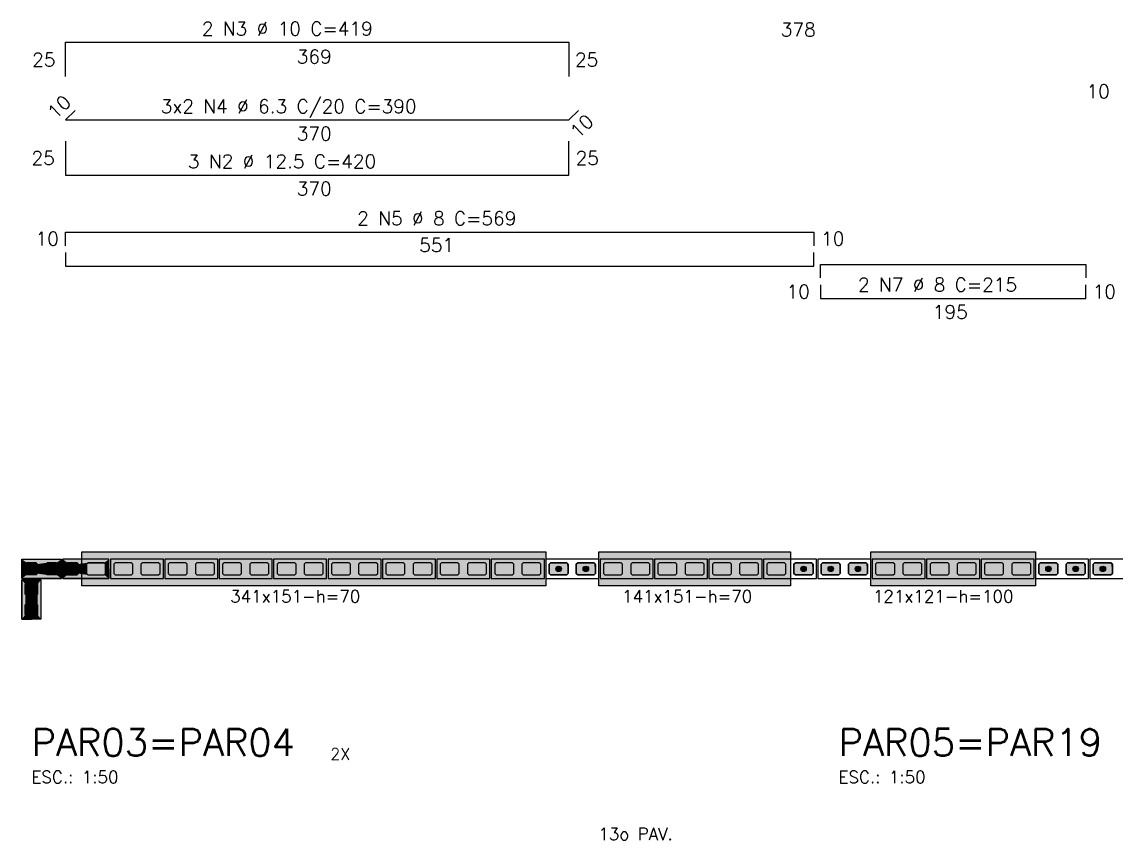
# Model space of a CAD drawing. Extents: x -1 to 122, y -1 to 61.
# Drawn here: x 8.88 to 24.97, y 35.52 to 47.55 of the extents above; entities that cross this region are included whole.
import ezdxf

# ---------------------------------------------------------------- set-up
doc = ezdxf.new("R2010")
doc.units = 0
doc.header["$MEASUREMENT"] = 0
doc.linetypes.add('ESTILO_TQS_0001', pattern=[0.45, 0.3, -0.15])
for name, color, linetype in [('PENA_01', 1, 'CONTINUOUS'), ('PENA_02', 2, 'CONTINUOUS'), ('PENA_03', 3, 'CONTINUOUS'), ('PENA_05', 5, 'CONTINUOUS'), ('PENA_06', 6, 'CONTINUOUS'), ('PENA_11', 252, 'CONTINUOUS'), ('PENA_21', 100, 'CONTINUOUS'), ('PENA_23', 50, 'CONTINUOUS'), ('PENA_27', 21, 'CONTINUOUS')]:
    doc.layers.add(name, color=color, linetype=linetype)
doc.styles.get("Standard").update_dxf_attribs({"font": 'ROMANS.SHX'})

msp = doc.modelspace()

# ---------------------------------------------------------------- linework, layer by layer
at = {"layer": 'PENA_01', "linetype": 'ESTILO_TQS_0001'}
for points in [[(9.112, 39.438), (9.092, 39.418), (8.952, 39.418), (8.932, 39.438), (8.932, 39.578), (8.952, 39.598), (9.092, 39.598), (9.112, 39.578), (9.112, 39.438)], [(9.412, 39.438), (9.392, 39.418), (9.252, 39.418), (9.232, 39.438), (9.232, 39.578), (9.252, 39.598), (9.392, 39.598), (9.412, 39.578), (9.412, 39.438)], [(8.952, 39.118), (8.932, 39.138), (8.932, 39.278), (8.952, 39.298), (9.092, 39.298), (9.112, 39.278), (9.112, 39.138), (9.092, 39.118), (8.952, 39.118)], [(8.952, 38.818), (8.932, 38.838), (8.932, 38.978), (8.952, 38.998), (9.092, 38.998), (9.112, 38.978), (9.112, 38.838), (9.092, 38.818), (8.952, 38.818)]]:
    msp.add_lwpolyline(points, dxfattribs=at)
at = {"layer": 'PENA_01', "linetype": 'Continuous'}
for points in [[(9.552, 39.418), (9.692, 39.418), (9.712, 39.438), (9.712, 39.578), (9.692, 39.598), (9.552, 39.598), (9.532, 39.578), (9.532, 39.438), (9.552, 39.418)], [(9.852, 39.418), (10.092, 39.418), (10.112, 39.438), (10.112, 39.578), (10.092, 39.598), (9.852, 39.598), (9.832, 39.578), (9.832, 39.438), (9.852, 39.418)], [(10.232, 39.438), (10.252, 39.418), (10.492, 39.418), (10.512, 39.438), (10.512, 39.578), (10.492, 39.598), (10.252, 39.598), (10.232, 39.578), (10.232, 39.438)], [(10.632, 39.438), (10.652, 39.418), (10.892, 39.418), (10.912, 39.438), (10.912, 39.578), (10.892, 39.598), (10.652, 39.598), (10.632, 39.578), (10.632, 39.438)], [(11.032, 39.438), (11.052, 39.418), (11.292, 39.418), (11.312, 39.438), (11.312, 39.578), (11.292, 39.598), (11.052, 39.598), (11.032, 39.578), (11.032, 39.438)], [(11.432, 39.438), (11.452, 39.418), (11.692, 39.418), (11.712, 39.438), (11.712, 39.578), (11.692, 39.598), (11.452, 39.598), (11.432, 39.578), (11.432, 39.438)], [(11.832, 39.438), (11.852, 39.418), (12.092, 39.418), (12.112, 39.438), (12.112, 39.578), (12.092, 39.598), (11.852, 39.598), (11.832, 39.578), (11.832, 39.438)], [(12.232, 39.438), (12.252, 39.418), (12.492, 39.418), (12.512, 39.438), (12.512, 39.578), (12.492, 39.598), (12.252, 39.598), (12.232, 39.578), (12.232, 39.438)], [(12.632, 39.438), (12.652, 39.418), (12.892, 39.418), (12.912, 39.438), (12.912, 39.578), (12.892, 39.598), (12.652, 39.598), (12.632, 39.578), (12.632, 39.438)], [(13.032, 39.438), (13.052, 39.418), (13.292, 39.418), (13.312, 39.438), (13.312, 39.578), (13.292, 39.598), (13.052, 39.598), (13.032, 39.578), (13.032, 39.438)], [(13.432, 39.438), (13.452, 39.418), (13.692, 39.418), (13.712, 39.438), (13.712, 39.578), (13.692, 39.598), (13.452, 39.598), (13.432, 39.578), (13.432, 39.438)], [(13.832, 39.438), (13.852, 39.418), (14.092, 39.418), (14.112, 39.438), (14.112, 39.578), (14.092, 39.598), (13.852, 39.598), (13.832, 39.578), (13.832, 39.438)], [(14.232, 39.438), (14.252, 39.418), (14.492, 39.418), (14.512, 39.438), (14.512, 39.578), (14.492, 39.598), (14.252, 39.598), (14.232, 39.578), (14.232, 39.438)], [(14.632, 39.438), (14.652, 39.418), (14.892, 39.418), (14.912, 39.438), (14.912, 39.578), (14.892, 39.598), (14.652, 39.598), (14.632, 39.578), (14.632, 39.438)], [(15.032, 39.438), (15.052, 39.418), (15.292, 39.418), (15.312, 39.438), (15.312, 39.578), (15.292, 39.598), (15.052, 39.598), (15.032, 39.578), (15.032, 39.438)], [(15.432, 39.438), (15.452, 39.418), (15.692, 39.418), (15.712, 39.438), (15.712, 39.578), (15.692, 39.598), (15.452, 39.598), (15.432, 39.578), (15.432, 39.438)], [(15.832, 39.438), (15.852, 39.418), (16.092, 39.418), (16.112, 39.438), (16.112, 39.578), (16.092, 39.598), (15.852, 39.598), (15.832, 39.578), (15.832, 39.438)], [(16.232, 39.438), (16.252, 39.418), (16.492, 39.418), (16.512, 39.438), (16.512, 39.578), (16.492, 39.598), (16.252, 39.598), (16.232, 39.578), (16.232, 39.438)], [(16.632, 39.438), (16.652, 39.418), (16.892, 39.418), (16.912, 39.438), (16.912, 39.578), (16.892, 39.598), (16.652, 39.598), (16.632, 39.578), (16.632, 39.438)], [(17.032, 39.438), (17.052, 39.418), (17.292, 39.418), (17.312, 39.438), (17.312, 39.578), (17.292, 39.598), (17.052, 39.598), (17.032, 39.578), (17.032, 39.438)], [(17.432, 39.438), (17.452, 39.418), (17.692, 39.418), (17.712, 39.438), (17.712, 39.578), (17.692, 39.598), (17.452, 39.598), (17.432, 39.578), (17.432, 39.438)], [(17.832, 39.438), (17.852, 39.418), (18.092, 39.418), (18.112, 39.438), (18.112, 39.578), (18.092, 39.598), (17.852, 39.598), (17.832, 39.578), (17.832, 39.438)], [(18.232, 39.438), (18.252, 39.418), (18.492, 39.418), (18.512, 39.438), (18.512, 39.578), (18.492, 39.598), (18.252, 39.598), (18.232, 39.578), (18.232, 39.438)], [(18.632, 39.438), (18.652, 39.418), (18.892, 39.418), (18.912, 39.438), (18.912, 39.578), (18.892, 39.598), (18.652, 39.598), (18.632, 39.578), (18.632, 39.438)], [(19.032, 39.438), (19.052, 39.418), (19.292, 39.418), (19.312, 39.438), (19.312, 39.578), (19.292, 39.598), (19.052, 39.598), (19.032, 39.578), (19.032, 39.438)], [(19.432, 39.438), (19.452, 39.418), (19.692, 39.418), (19.712, 39.438), (19.712, 39.578), (19.692, 39.598), (19.452, 39.598), (19.432, 39.578), (19.432, 39.438)], [(19.832, 39.438), (19.852, 39.418), (20.092, 39.418), (20.112, 39.438), (20.112, 39.578), (20.092, 39.598), (19.852, 39.598), (19.832, 39.578), (19.832, 39.438)], [(20.232, 39.438), (20.252, 39.418), (20.492, 39.418), (20.512, 39.438), (20.512, 39.578), (20.492, 39.598), (20.252, 39.598), (20.232, 39.578), (20.232, 39.438)], [(20.632, 39.438), (20.652, 39.418), (20.892, 39.418), (20.912, 39.438), (20.912, 39.578), (20.892, 39.598), (20.652, 39.598), (20.632, 39.578), (20.632, 39.438)], [(21.032, 39.438), (21.052, 39.418), (21.292, 39.418), (21.312, 39.438), (21.312, 39.578), (21.292, 39.598), (21.052, 39.598), (21.032, 39.578), (21.032, 39.438)], [(21.432, 39.438), (21.452, 39.418), (21.692, 39.418), (21.712, 39.438), (21.712, 39.578), (21.692, 39.598), (21.452, 39.598), (21.432, 39.578), (21.432, 39.438)], [(21.832, 39.438), (21.852, 39.418), (22.092, 39.418), (22.112, 39.438), (22.112, 39.578), (22.092, 39.598), (21.852, 39.598), (21.832, 39.578), (21.832, 39.438)], [(22.232, 39.438), (22.252, 39.418), (22.492, 39.418), (22.512, 39.438), (22.512, 39.578), (22.492, 39.598), (22.252, 39.598), (22.232, 39.578), (22.232, 39.438)], [(22.632, 39.438), (22.652, 39.418), (22.892, 39.418), (22.912, 39.438), (22.912, 39.578), (22.892, 39.598), (22.652, 39.598), (22.632, 39.578), (22.632, 39.438)], [(23.032, 39.438), (23.052, 39.418), (23.292, 39.418), (23.312, 39.438), (23.312, 39.578), (23.292, 39.598), (23.052, 39.598), (23.032, 39.578), (23.032, 39.438)], [(23.432, 39.438), (23.452, 39.418), (23.692, 39.418), (23.712, 39.438), (23.712, 39.578), (23.692, 39.598), (23.452, 39.598), (23.432, 39.578), (23.432, 39.438)], [(23.832, 39.438), (23.852, 39.418), (24.092, 39.418), (24.112, 39.438), (24.112, 39.578), (24.092, 39.598), (23.852, 39.598), (23.832, 39.578), (23.832, 39.438)], [(24.232, 39.438), (24.252, 39.418), (24.492, 39.418), (24.512, 39.438), (24.512, 39.578), (24.492, 39.598), (24.252, 39.598), (24.232, 39.578), (24.232, 39.438)], [(24.632, 39.438), (24.652, 39.418), (24.892, 39.418), (24.912, 39.438), (24.912, 39.578), (24.892, 39.598), (24.652, 39.598), (24.632, 39.578), (24.632, 39.438)]]:
    msp.add_lwpolyline(points, dxfattribs=at)
at = {"layer": 'PENA_02', "linetype": 'Continuous'}
for points in [[(9.462, 39.368), (8.882, 39.368), (8.882, 39.648), (9.462, 39.648), (9.462, 39.368)], [(9.482, 39.368), (10.162, 39.368), (10.162, 39.648), (9.482, 39.648), (9.482, 39.368)], [(10.182, 39.368), (10.962, 39.368), (10.962, 39.648), (10.182, 39.648), (10.182, 39.368)], [(10.982, 39.368), (11.762, 39.368), (11.762, 39.648), (10.982, 39.648), (10.982, 39.368)], [(11.782, 39.368), (12.562, 39.368), (12.562, 39.648), (11.782, 39.648), (11.782, 39.368)], [(12.582, 39.368), (13.362, 39.368), (13.362, 39.648), (12.582, 39.648), (12.582, 39.368)], [(13.382, 39.368), (14.162, 39.368), (14.162, 39.648), (13.382, 39.648), (13.382, 39.368)], [(14.182, 39.368), (14.962, 39.368), (14.962, 39.648), (14.182, 39.648), (14.182, 39.368)], [(14.982, 39.368), (15.762, 39.368), (15.762, 39.648), (14.982, 39.648), (14.982, 39.368)], [(15.782, 39.368), (16.562, 39.368), (16.562, 39.648), (15.782, 39.648), (15.782, 39.368)], [(16.582, 39.368), (17.362, 39.368), (17.362, 39.648), (16.582, 39.648), (16.582, 39.368)], [(17.382, 39.368), (18.162, 39.368), (18.162, 39.648), (17.382, 39.648), (17.382, 39.368)], [(18.182, 39.368), (18.962, 39.368), (18.962, 39.648), (18.182, 39.648), (18.182, 39.368)], [(18.982, 39.368), (19.762, 39.368), (19.762, 39.648), (18.982, 39.648), (18.982, 39.368)], [(19.782, 39.368), (20.562, 39.368), (20.562, 39.648), (19.782, 39.648), (19.782, 39.368)], [(20.582, 39.368), (21.362, 39.368), (21.362, 39.648), (20.582, 39.648), (20.582, 39.368)], [(21.382, 39.368), (22.162, 39.368), (22.162, 39.648), (21.382, 39.648), (21.382, 39.368)], [(22.182, 39.368), (22.962, 39.368), (22.962, 39.648), (22.182, 39.648), (22.182, 39.368)], [(22.982, 39.368), (23.762, 39.368), (23.762, 39.648), (22.982, 39.648), (22.982, 39.368)], [(23.782, 39.368), (24.562, 39.368), (24.562, 39.648), (23.782, 39.648), (23.782, 39.368)], [(24.582, 39.368), (25.362, 39.368), (25.362, 39.648), (24.582, 39.648), (24.582, 39.368)], [(8.882, 38.768), (8.882, 39.348), (9.162, 39.348), (9.162, 38.768), (8.882, 38.768)]]:
    msp.add_lwpolyline(points, dxfattribs=at)
at = {"layer": 'PENA_03', "linetype": 'Continuous'}
for points in [[(9.092, 39.598), (9.112, 39.578), (9.112, 39.438), (9.092, 39.418), (8.952, 39.418), (8.932, 39.438), (8.932, 39.578), (8.952, 39.598), (9.092, 39.598)], [(9.392, 39.598), (9.412, 39.578), (9.412, 39.438), (9.392, 39.418), (9.252, 39.418), (9.232, 39.438), (9.232, 39.578), (9.252, 39.598), (9.392, 39.598)], [(9.692, 39.598), (9.712, 39.578), (9.712, 39.438), (9.692, 39.418), (9.552, 39.418), (9.532, 39.438), (9.532, 39.578), (9.552, 39.598), (9.692, 39.598)], [(16.912, 39.438), (16.892, 39.418), (16.652, 39.418), (16.632, 39.438), (16.632, 39.578), (16.652, 39.598), (16.892, 39.598), (16.912, 39.578), (16.912, 39.438)], [(17.312, 39.438), (17.292, 39.418), (17.052, 39.418), (17.032, 39.438), (17.032, 39.578), (17.052, 39.598), (17.292, 39.598), (17.312, 39.578), (17.312, 39.438)], [(20.512, 39.438), (20.492, 39.418), (20.252, 39.418), (20.232, 39.438), (20.232, 39.578), (20.252, 39.598), (20.492, 39.598), (20.512, 39.578), (20.512, 39.438)], [(20.912, 39.438), (20.892, 39.418), (20.652, 39.418), (20.632, 39.438), (20.632, 39.578), (20.652, 39.598), (20.892, 39.598), (20.912, 39.578), (20.912, 39.438)], [(21.312, 39.438), (21.292, 39.418), (21.052, 39.418), (21.032, 39.438), (21.032, 39.578), (21.052, 39.598), (21.292, 39.598), (21.312, 39.578), (21.312, 39.438)], [(24.112, 39.438), (24.092, 39.418), (23.852, 39.418), (23.832, 39.438), (23.832, 39.578), (23.852, 39.598), (24.092, 39.598), (24.112, 39.578), (24.112, 39.438)], [(24.512, 39.438), (24.492, 39.418), (24.252, 39.418), (24.232, 39.438), (24.232, 39.578), (24.252, 39.598), (24.492, 39.598), (24.512, 39.578), (24.512, 39.438)], [(24.912, 39.438), (24.892, 39.418), (24.652, 39.418), (24.632, 39.438), (24.632, 39.578), (24.652, 39.598), (24.892, 39.598), (24.912, 39.578), (24.912, 39.438)], [(9.092, 39.298), (9.112, 39.278), (9.112, 39.138), (9.092, 39.118), (8.952, 39.118), (8.932, 39.138), (8.932, 39.278), (8.952, 39.298), (9.092, 39.298)], [(9.092, 38.998), (9.112, 38.978), (9.112, 38.838), (9.092, 38.818), (8.952, 38.818), (8.932, 38.838), (8.932, 38.978), (8.952, 38.998), (9.092, 38.998)]]:
    msp.add_lwpolyline(points, dxfattribs=at)
for centre in [(9.022, 39.508), (9.322, 39.508), (9.622, 39.508), (16.772, 39.508), (17.172, 39.508), (20.372, 39.508), (20.772, 39.508), (21.172, 39.508), (23.972, 39.508), (24.372, 39.508), (24.772, 39.508), (9.022, 39.208), (9.022, 38.908)]:
    msp.add_circle(centre, 0.04, dxfattribs=at)
for points in [[(9.062, 39.508), (9.002, 39.543), (8.984, 39.522)], [(9.062, 39.508), (8.984, 39.522), (8.984, 39.494)], [(9.062, 39.508), (8.984, 39.494), (9.002, 39.473)], [(9.062, 39.508), (9.029, 39.547), (9.002, 39.543)], [(9.062, 39.508), (9.002, 39.473), (9.029, 39.469)], [(9.062, 39.508), (9.052, 39.534), (9.029, 39.547)], [(9.062, 39.508), (9.029, 39.469), (9.052, 39.482)], [(9.062, 39.508), (9.052, 39.482), (9.062, 39.508)], [(9.362, 39.508), (9.302, 39.543), (9.284, 39.522)], [(9.362, 39.508), (9.284, 39.522), (9.284, 39.494)], [(9.362, 39.508), (9.284, 39.494), (9.302, 39.473)], [(9.362, 39.508), (9.329, 39.547), (9.302, 39.543)], [(9.362, 39.508), (9.302, 39.473), (9.329, 39.469)], [(9.362, 39.508), (9.352, 39.534), (9.329, 39.547)], [(9.362, 39.508), (9.329, 39.469), (9.352, 39.482)], [(9.362, 39.508), (9.352, 39.482), (9.362, 39.508)], [(9.662, 39.508), (9.602, 39.543), (9.584, 39.522)], [(9.662, 39.508), (9.584, 39.522), (9.584, 39.494)], [(9.662, 39.508), (9.584, 39.494), (9.602, 39.473)], [(9.662, 39.508), (9.629, 39.547), (9.602, 39.543)], [(9.662, 39.508), (9.602, 39.473), (9.629, 39.469)], [(9.662, 39.508), (9.652, 39.534), (9.629, 39.547)], [(9.662, 39.508), (9.629, 39.469), (9.652, 39.482)], [(9.662, 39.508), (9.652, 39.482), (9.662, 39.508)], [(16.812, 39.508), (16.752, 39.543), (16.734, 39.522)], [(16.812, 39.508), (16.734, 39.522), (16.734, 39.494)], [(16.812, 39.508), (16.734, 39.494), (16.752, 39.473)], [(16.812, 39.508), (16.779, 39.547), (16.752, 39.543)], [(16.812, 39.508), (16.752, 39.473), (16.779, 39.469)], [(16.812, 39.508), (16.802, 39.534), (16.779, 39.547)], [(16.812, 39.508), (16.779, 39.469), (16.802, 39.482)], [(16.812, 39.508), (16.802, 39.482), (16.812, 39.508)], [(17.212, 39.508), (17.152, 39.543), (17.134, 39.522)], [(17.212, 39.508), (17.134, 39.522), (17.134, 39.494)], [(17.212, 39.508), (17.134, 39.494), (17.152, 39.473)], [(17.212, 39.508), (17.179, 39.547), (17.152, 39.543)], [(17.212, 39.508), (17.152, 39.473), (17.179, 39.469)], [(17.212, 39.508), (17.202, 39.534), (17.179, 39.547)], [(17.212, 39.508), (17.179, 39.469), (17.202, 39.482)], [(17.212, 39.508), (17.202, 39.482), (17.212, 39.508)], [(20.412, 39.508), (20.352, 39.543), (20.334, 39.522)], [(20.412, 39.508), (20.334, 39.522), (20.334, 39.494)], [(20.412, 39.508), (20.334, 39.494), (20.352, 39.473)], [(20.412, 39.508), (20.379, 39.547), (20.352, 39.543)], [(20.412, 39.508), (20.352, 39.473), (20.379, 39.469)], [(20.412, 39.508), (20.402, 39.534), (20.379, 39.547)], [(20.412, 39.508), (20.379, 39.469), (20.402, 39.482)], [(20.412, 39.508), (20.402, 39.482), (20.412, 39.508)], [(20.812, 39.508), (20.752, 39.543), (20.734, 39.522)], [(20.812, 39.508), (20.734, 39.522), (20.734, 39.494)], [(20.812, 39.508), (20.734, 39.494), (20.752, 39.473)], [(20.812, 39.508), (20.779, 39.547), (20.752, 39.543)], [(20.812, 39.508), (20.752, 39.473), (20.779, 39.469)], [(20.812, 39.508), (20.802, 39.534), (20.779, 39.547)], [(20.812, 39.508), (20.779, 39.469), (20.802, 39.482)], [(20.812, 39.508), (20.802, 39.482), (20.812, 39.508)], [(21.212, 39.508), (21.152, 39.543), (21.134, 39.522)], [(21.212, 39.508), (21.134, 39.522), (21.134, 39.494)], [(21.212, 39.508), (21.134, 39.494), (21.152, 39.473)], [(21.212, 39.508), (21.179, 39.547), (21.152, 39.543)], [(21.212, 39.508), (21.152, 39.473), (21.179, 39.469)], [(21.212, 39.508), (21.202, 39.534), (21.179, 39.547)], [(21.212, 39.508), (21.179, 39.469), (21.202, 39.482)], [(21.212, 39.508), (21.202, 39.482), (21.212, 39.508)], [(24.012, 39.508), (23.952, 39.543), (23.934, 39.522)], [(24.012, 39.508), (23.934, 39.522), (23.934, 39.494)], [(24.012, 39.508), (23.934, 39.494), (23.952, 39.473)], [(24.012, 39.508), (23.979, 39.547), (23.952, 39.543)], [(24.012, 39.508), (23.952, 39.473), (23.979, 39.469)], [(24.012, 39.508), (24.002, 39.534), (23.979, 39.547)], [(24.012, 39.508), (23.979, 39.469), (24.002, 39.482)], [(24.012, 39.508), (24.002, 39.482), (24.012, 39.508)], [(24.412, 39.508), (24.352, 39.543), (24.334, 39.522)], [(24.412, 39.508), (24.334, 39.522), (24.334, 39.494)], [(24.412, 39.508), (24.334, 39.494), (24.352, 39.473)], [(24.412, 39.508), (24.379, 39.547), (24.352, 39.543)], [(24.412, 39.508), (24.352, 39.473), (24.379, 39.469)], [(24.412, 39.508), (24.402, 39.534), (24.379, 39.547)], [(24.412, 39.508), (24.379, 39.469), (24.402, 39.482)], [(24.412, 39.508), (24.402, 39.482), (24.412, 39.508)], [(24.812, 39.508), (24.752, 39.543), (24.734, 39.522)], [(24.812, 39.508), (24.734, 39.522), (24.734, 39.494)], [(24.812, 39.508), (24.734, 39.494), (24.752, 39.473)], [(24.812, 39.508), (24.779, 39.547), (24.752, 39.543)], [(24.812, 39.508), (24.752, 39.473), (24.779, 39.469)], [(24.812, 39.508), (24.802, 39.534), (24.779, 39.547)], [(24.812, 39.508), (24.779, 39.469), (24.802, 39.482)], [(24.812, 39.508), (24.802, 39.482), (24.812, 39.508)], [(9.062, 39.208), (9.002, 39.243), (8.984, 39.222)], [(9.062, 39.208), (8.984, 39.222), (8.984, 39.194)], [(9.062, 39.208), (8.984, 39.194), (9.002, 39.173)], [(9.062, 39.208), (9.029, 39.247), (9.002, 39.243)], [(9.062, 39.208), (9.002, 39.173), (9.029, 39.169)], [(9.062, 39.208), (9.052, 39.234), (9.029, 39.247)], [(9.062, 39.208), (9.029, 39.169), (9.052, 39.182)], [(9.062, 39.208), (9.052, 39.182), (9.062, 39.208)], [(9.062, 38.908), (9.002, 38.943), (8.984, 38.922)], [(9.062, 38.908), (9.029, 38.947), (9.002, 38.943)], [(9.062, 38.908), (9.052, 38.934), (9.029, 38.947)], [(9.062, 38.908), (8.984, 38.922), (8.984, 38.894)], [(9.062, 38.908), (8.984, 38.894), (9.002, 38.873)], [(9.062, 38.908), (9.002, 38.873), (9.029, 38.869)], [(9.062, 38.908), (9.029, 38.869), (9.052, 38.882)], [(9.062, 38.908), (9.052, 38.882), (9.062, 38.908)]]:
    msp.add_solid(points, dxfattribs=at)
at = {"layer": 'PENA_05', "linetype": 'Continuous'}
for p, q in [((9.522, 46.745), (9.522, 47.245)), ((9.522, 47.245), (16.922, 47.245)), ((16.922, 47.245), (16.922, 46.745)), ((9.663, 46.245), (9.522, 46.104)), ((16.922, 46.104), (17.063, 46.245)), ((9.522, 46.104), (16.922, 46.104)), ((9.522, 45.794), (9.522, 45.294)), ((16.922, 45.294), (16.922, 45.794)), ((9.522, 45.294), (16.922, 45.294)), ((9.522, 44.257), (9.522, 44.457)), ((9.522, 44.457), (20.522, 44.457)), ((20.522, 44.457), (20.522, 44.257)), ((9.522, 44.157), (9.522, 43.957)), ((20.522, 43.957), (20.522, 44.157)), ((9.522, 43.957), (20.522, 43.957)), ((20.622, 43.782), (20.622, 43.982)), ((20.622, 43.982), (24.522, 43.982)), ((24.522, 43.982), (24.522, 43.782)), ((20.622, 43.682), (20.622, 43.482)), ((24.522, 43.482), (24.522, 43.682)), ((20.622, 43.482), (24.522, 43.482))]:
    msp.add_line(p, q, dxfattribs=at)
at = {"layer": 'PENA_11', "linetype": 'Continuous'}
for points in [[(9.092, 39.598), (8.952, 39.418), (8.932, 39.438)], [(9.092, 39.598), (8.932, 39.438), (8.932, 39.578)], [(9.092, 39.598), (8.932, 39.578), (8.952, 39.598)], [(9.092, 39.598), (9.092, 39.418), (8.952, 39.418)], [(9.092, 39.598), (8.952, 39.598), (9.092, 39.598)], [(9.092, 39.598), (9.112, 39.578), (9.112, 39.438)], [(9.092, 39.598), (9.112, 39.438), (9.092, 39.418)], [(9.392, 39.598), (9.252, 39.418), (9.232, 39.438)], [(9.392, 39.598), (9.232, 39.438), (9.232, 39.578)], [(9.392, 39.598), (9.232, 39.578), (9.252, 39.598)], [(9.392, 39.598), (9.392, 39.418), (9.252, 39.418)], [(9.392, 39.598), (9.252, 39.598), (9.392, 39.598)], [(9.392, 39.598), (9.412, 39.578), (9.412, 39.438)], [(9.392, 39.598), (9.412, 39.438), (9.392, 39.418)], [(9.692, 39.598), (9.552, 39.418), (9.532, 39.438)], [(9.692, 39.598), (9.532, 39.438), (9.532, 39.578)], [(9.692, 39.598), (9.532, 39.578), (9.552, 39.598)], [(9.692, 39.598), (9.692, 39.418), (9.552, 39.418)], [(9.692, 39.598), (9.552, 39.598), (9.692, 39.598)], [(9.692, 39.598), (9.712, 39.578), (9.712, 39.438)], [(9.692, 39.598), (9.712, 39.438), (9.692, 39.418)], [(16.912, 39.438), (16.632, 39.578), (16.652, 39.598)], [(16.912, 39.438), (16.632, 39.438), (16.632, 39.578)], [(16.912, 39.438), (16.652, 39.598), (16.892, 39.598)], [(16.912, 39.438), (16.892, 39.598), (16.912, 39.578)], [(16.912, 39.438), (16.912, 39.578), (16.912, 39.438)], [(17.312, 39.438), (17.032, 39.578), (17.052, 39.598)], [(17.312, 39.438), (17.032, 39.438), (17.032, 39.578)], [(17.312, 39.438), (17.052, 39.598), (17.292, 39.598)], [(17.312, 39.438), (17.292, 39.598), (17.312, 39.578)], [(17.312, 39.438), (17.312, 39.578), (17.312, 39.438)], [(20.512, 39.438), (20.232, 39.578), (20.252, 39.598)], [(20.512, 39.438), (20.232, 39.438), (20.232, 39.578)], [(20.512, 39.438), (20.252, 39.598), (20.492, 39.598)], [(20.512, 39.438), (20.492, 39.598), (20.512, 39.578)], [(20.512, 39.438), (20.512, 39.578), (20.512, 39.438)], [(20.912, 39.438), (20.632, 39.578), (20.652, 39.598)], [(20.912, 39.438), (20.632, 39.438), (20.632, 39.578)], [(20.912, 39.438), (20.652, 39.598), (20.892, 39.598)], [(20.912, 39.438), (20.892, 39.598), (20.912, 39.578)], [(20.912, 39.438), (20.912, 39.578), (20.912, 39.438)], [(21.312, 39.438), (21.032, 39.578), (21.052, 39.598)], [(21.312, 39.438), (21.032, 39.438), (21.032, 39.578)], [(21.312, 39.438), (21.052, 39.598), (21.292, 39.598)], [(21.312, 39.438), (21.292, 39.598), (21.312, 39.578)], [(21.312, 39.438), (21.312, 39.578), (21.312, 39.438)], [(24.112, 39.438), (23.832, 39.578), (23.852, 39.598)], [(24.112, 39.438), (23.832, 39.438), (23.832, 39.578)], [(24.112, 39.438), (23.852, 39.598), (24.092, 39.598)], [(24.112, 39.438), (24.092, 39.598), (24.112, 39.578)], [(24.112, 39.438), (24.112, 39.578), (24.112, 39.438)], [(24.512, 39.438), (24.232, 39.578), (24.252, 39.598)], [(24.512, 39.438), (24.232, 39.438), (24.232, 39.578)], [(24.512, 39.438), (24.252, 39.598), (24.492, 39.598)], [(24.512, 39.438), (24.492, 39.598), (24.512, 39.578)], [(24.512, 39.438), (24.512, 39.578), (24.512, 39.438)], [(24.912, 39.438), (24.632, 39.578), (24.652, 39.598)], [(24.912, 39.438), (24.632, 39.438), (24.632, 39.578)], [(24.912, 39.438), (24.652, 39.598), (24.892, 39.598)], [(24.912, 39.438), (24.892, 39.598), (24.912, 39.578)], [(24.912, 39.438), (24.912, 39.578), (24.912, 39.438)], [(16.912, 39.438), (16.652, 39.418), (16.632, 39.438)], [(16.912, 39.438), (16.892, 39.418), (16.652, 39.418)], [(17.312, 39.438), (17.052, 39.418), (17.032, 39.438)], [(17.312, 39.438), (17.292, 39.418), (17.052, 39.418)], [(20.512, 39.438), (20.252, 39.418), (20.232, 39.438)], [(20.512, 39.438), (20.492, 39.418), (20.252, 39.418)], [(20.912, 39.438), (20.652, 39.418), (20.632, 39.438)], [(20.912, 39.438), (20.892, 39.418), (20.652, 39.418)], [(21.312, 39.438), (21.052, 39.418), (21.032, 39.438)], [(21.312, 39.438), (21.292, 39.418), (21.052, 39.418)], [(24.112, 39.438), (23.852, 39.418), (23.832, 39.438)], [(24.112, 39.438), (24.092, 39.418), (23.852, 39.418)], [(24.512, 39.438), (24.252, 39.418), (24.232, 39.438)], [(24.512, 39.438), (24.492, 39.418), (24.252, 39.418)], [(24.912, 39.438), (24.652, 39.418), (24.632, 39.438)], [(24.912, 39.438), (24.892, 39.418), (24.652, 39.418)], [(9.092, 39.298), (8.952, 39.118), (8.932, 39.138)], [(9.092, 39.298), (8.932, 39.138), (8.932, 39.278)], [(9.092, 39.298), (8.932, 39.278), (8.952, 39.298)], [(9.092, 39.298), (9.092, 39.118), (8.952, 39.118)], [(9.092, 39.298), (8.952, 39.298), (9.092, 39.298)], [(9.092, 39.298), (9.112, 39.278), (9.112, 39.138)], [(9.092, 39.298), (9.112, 39.138), (9.092, 39.118)], [(9.092, 38.998), (8.952, 38.818), (8.932, 38.838)], [(9.092, 38.998), (8.932, 38.838), (8.932, 38.978)], [(9.092, 38.998), (8.932, 38.978), (8.952, 38.998)], [(9.092, 38.998), (9.092, 38.818), (8.952, 38.818)], [(9.092, 38.998), (8.952, 38.998), (9.092, 38.998)], [(9.092, 38.998), (9.112, 38.978), (9.112, 38.838)], [(9.092, 38.998), (9.112, 38.838), (9.092, 38.818)]]:
    msp.add_solid(points, dxfattribs=at)
at = {"layer": 'PENA_21', "linetype": 'Continuous'}
for points in [[(9.482, 39.508), (9.532, 39.508), (9.532, 39.578), (9.552, 39.598), (9.692, 39.598), (9.712, 39.578), (9.712, 39.508), (9.832, 39.508), (9.832, 39.578), (9.852, 39.598), (10.092, 39.598), (10.112, 39.578), (10.112, 39.508), (10.162, 39.508), (10.162, 39.648), (9.482, 39.648), (9.482, 39.508)], [(9.482, 39.508), (9.532, 39.508), (9.532, 39.438), (9.552, 39.418), (9.692, 39.418), (9.712, 39.438), (9.712, 39.508), (9.832, 39.508), (9.832, 39.438), (9.852, 39.418), (10.092, 39.418), (10.112, 39.438), (10.112, 39.508), (10.162, 39.508), (10.162, 39.368), (9.482, 39.368), (9.482, 39.508)]]:
    msp.add_lwpolyline(points, dxfattribs=at)
for points in [[(10.162, 39.648), (9.482, 39.648), (9.552, 39.598)], [(9.482, 39.648), (9.482, 39.508), (9.532, 39.508)], [(9.482, 39.648), (9.532, 39.508), (9.532, 39.578)], [(9.482, 39.648), (9.532, 39.578), (9.552, 39.598)], [(10.162, 39.648), (9.552, 39.598), (9.692, 39.598)], [(10.162, 39.648), (9.692, 39.598), (9.712, 39.578)], [(10.162, 39.648), (9.712, 39.578), (9.852, 39.598)], [(9.712, 39.578), (9.832, 39.578), (9.852, 39.598)], [(9.712, 39.578), (9.712, 39.508), (9.832, 39.508)], [(9.712, 39.578), (9.832, 39.508), (9.832, 39.578)], [(10.162, 39.648), (9.852, 39.598), (10.092, 39.598)], [(10.162, 39.648), (10.092, 39.598), (10.112, 39.578)], [(10.162, 39.648), (10.112, 39.578), (10.162, 39.508)], [(10.162, 39.508), (10.112, 39.578), (10.112, 39.508)], [(9.482, 39.368), (9.482, 39.508), (9.532, 39.508)], [(9.482, 39.368), (9.532, 39.508), (9.532, 39.438)], [(9.482, 39.368), (9.532, 39.438), (9.552, 39.418)], [(10.162, 39.368), (9.482, 39.368), (9.552, 39.418)], [(10.162, 39.368), (9.552, 39.418), (9.692, 39.418)], [(10.162, 39.368), (9.692, 39.418), (9.712, 39.438)], [(9.712, 39.438), (9.712, 39.508), (9.832, 39.508)], [(9.712, 39.438), (9.832, 39.508), (9.832, 39.438)], [(10.162, 39.368), (9.712, 39.438), (9.852, 39.418)], [(9.712, 39.438), (9.832, 39.438), (9.852, 39.418)], [(10.162, 39.368), (9.852, 39.418), (10.092, 39.418)], [(10.162, 39.368), (10.092, 39.418), (10.112, 39.438)], [(10.162, 39.368), (10.112, 39.438), (10.162, 39.508)], [(10.162, 39.508), (10.112, 39.438), (10.112, 39.508)]]:
    msp.add_solid(points, dxfattribs=at)
at = {"layer": 'PENA_23', "linetype": 'Continuous'}
for points in [[(9.762, 39.758), (16.582, 39.758), (16.582, 39.258), (9.762, 39.258), (9.762, 39.758)], [(9.762, 39.758), (16.582, 39.758), (16.582, 39.258), (9.762, 39.258), (9.762, 39.758)], [(17.362, 39.758), (20.182, 39.758), (20.182, 39.258), (17.362, 39.258), (17.362, 39.758)], [(17.362, 39.758), (20.182, 39.758), (20.182, 39.258), (17.362, 39.258), (17.362, 39.758)], [(21.362, 39.758), (23.782, 39.758), (23.782, 39.258), (21.362, 39.258), (21.362, 39.758)], [(21.362, 39.758), (23.782, 39.758), (23.782, 39.258), (21.362, 39.258), (21.362, 39.758)]]:
    msp.add_lwpolyline(points, dxfattribs=at)
for points in [[(9.762, 39.758), (16.582, 39.758), (16.582, 39.258)], [(9.762, 39.758), (16.582, 39.258), (9.762, 39.258)], [(9.762, 39.758), (9.762, 39.258), (9.762, 39.758)], [(9.762, 39.758), (16.582, 39.758), (16.582, 39.258)], [(9.762, 39.758), (16.582, 39.258), (9.762, 39.258)], [(9.762, 39.758), (9.762, 39.258), (9.762, 39.758)], [(17.362, 39.758), (20.182, 39.758), (20.182, 39.258)], [(17.362, 39.758), (20.182, 39.258), (17.362, 39.258)], [(17.362, 39.758), (17.362, 39.258), (17.362, 39.758)], [(17.362, 39.758), (20.182, 39.758), (20.182, 39.258)], [(17.362, 39.758), (20.182, 39.258), (17.362, 39.258)], [(17.362, 39.758), (17.362, 39.258), (17.362, 39.758)], [(21.362, 39.758), (23.782, 39.758), (23.782, 39.258)], [(21.362, 39.758), (23.782, 39.258), (21.362, 39.258)], [(21.362, 39.758), (21.362, 39.258), (21.362, 39.758)], [(21.362, 39.758), (23.782, 39.758), (23.782, 39.258)], [(21.362, 39.758), (23.782, 39.258), (21.362, 39.258)], [(21.362, 39.758), (21.362, 39.258), (21.362, 39.758)]]:
    msp.add_solid(points, dxfattribs=at)
at = {"layer": 'PENA_27', "linetype": 'Continuous'}
for points in [[(8.882, 39.648), (9.462, 39.648), (9.462, 39.508), (9.412, 39.508), (9.412, 39.578), (9.392, 39.598), (9.252, 39.598), (9.232, 39.578), (9.232, 39.508), (9.112, 39.508), (9.112, 39.578), (9.092, 39.598), (8.952, 39.598), (8.932, 39.578), (8.932, 39.508), (8.882, 39.508), (8.882, 39.648)], [(8.882, 39.368), (9.462, 39.368), (9.462, 39.508), (9.412, 39.508), (9.412, 39.438), (9.392, 39.418), (9.252, 39.418), (9.232, 39.438), (9.232, 39.508), (9.112, 39.508), (9.112, 39.438), (9.092, 39.418), (8.952, 39.418), (8.932, 39.438), (8.932, 39.508), (8.882, 39.508), (8.882, 39.368)], [(8.882, 39.348), (8.882, 38.768), (9.022, 38.768), (9.022, 38.818), (8.952, 38.818), (8.932, 38.838), (8.932, 38.978), (8.952, 38.998), (9.022, 38.998), (9.022, 39.118), (8.952, 39.118), (8.932, 39.138), (8.932, 39.278), (8.952, 39.298), (9.022, 39.298), (9.022, 39.348), (8.882, 39.348)], [(9.162, 39.348), (9.162, 38.768), (9.022, 38.768), (9.022, 38.818), (9.092, 38.818), (9.112, 38.838), (9.112, 38.978), (9.092, 38.998), (9.022, 38.998), (9.022, 39.118), (9.092, 39.118), (9.112, 39.138), (9.112, 39.278), (9.092, 39.298), (9.022, 39.298), (9.022, 39.348), (9.162, 39.348)]]:
    msp.add_lwpolyline(points, dxfattribs=at)
for points in [[(8.932, 39.578), (8.882, 39.648), (8.952, 39.598)], [(8.882, 39.648), (9.462, 39.648), (8.952, 39.598)], [(8.882, 39.508), (8.882, 39.648), (8.932, 39.508)], [(8.882, 39.648), (8.932, 39.578), (8.932, 39.508)], [(9.462, 39.648), (9.092, 39.598), (8.952, 39.598)], [(9.092, 39.598), (9.462, 39.648), (9.112, 39.578)], [(9.462, 39.648), (9.252, 39.598), (9.112, 39.578)], [(9.112, 39.578), (9.252, 39.598), (9.112, 39.508)], [(9.252, 39.598), (9.232, 39.578), (9.112, 39.508)], [(9.112, 39.508), (9.232, 39.578), (9.232, 39.508)], [(9.392, 39.598), (9.252, 39.598), (9.462, 39.648)], [(9.412, 39.578), (9.392, 39.598), (9.462, 39.648)], [(9.462, 39.508), (9.412, 39.508), (9.462, 39.648)], [(9.412, 39.508), (9.412, 39.578), (9.462, 39.648)], [(8.882, 39.508), (8.882, 39.368), (8.932, 39.508)], [(8.882, 39.368), (8.932, 39.438), (8.932, 39.508)], [(8.932, 39.438), (8.882, 39.368), (8.952, 39.418)], [(8.882, 39.368), (9.462, 39.368), (8.952, 39.418)], [(9.462, 39.368), (9.092, 39.418), (8.952, 39.418)], [(9.092, 39.418), (9.462, 39.368), (9.112, 39.438)], [(9.112, 39.438), (9.252, 39.418), (9.112, 39.508)], [(9.252, 39.418), (9.232, 39.438), (9.112, 39.508)], [(9.112, 39.508), (9.232, 39.438), (9.232, 39.508)], [(9.462, 39.368), (9.252, 39.418), (9.112, 39.438)], [(9.392, 39.418), (9.252, 39.418), (9.462, 39.368)], [(9.412, 39.438), (9.392, 39.418), (9.462, 39.368)], [(9.462, 39.508), (9.412, 39.508), (9.462, 39.368)], [(9.412, 39.508), (9.412, 39.438), (9.462, 39.368)], [(9.022, 39.348), (8.882, 39.348), (8.952, 39.298)], [(8.952, 39.298), (8.882, 39.348), (8.932, 39.278)], [(8.882, 39.348), (8.932, 38.978), (8.932, 39.278)], [(8.882, 39.348), (8.932, 38.838), (8.932, 38.978)], [(8.882, 38.768), (8.932, 38.838), (8.882, 39.348)], [(8.932, 39.278), (8.932, 38.978), (8.932, 39.138)], [(9.022, 39.298), (9.022, 39.348), (8.952, 39.298)], [(9.092, 39.298), (9.022, 39.298), (9.162, 39.348)], [(9.022, 39.298), (9.022, 39.348), (9.162, 39.348)], [(9.112, 39.278), (9.092, 39.298), (9.162, 39.348)], [(9.112, 39.138), (9.162, 39.348), (9.112, 38.978)], [(9.112, 38.978), (9.162, 39.348), (9.112, 38.838)], [(9.162, 39.348), (9.162, 38.768), (9.112, 38.838)], [(9.112, 39.138), (9.112, 39.278), (9.162, 39.348)], [(8.932, 38.978), (8.952, 38.998), (8.932, 39.138)], [(8.932, 39.138), (8.952, 38.998), (8.952, 39.118)], [(8.952, 38.998), (9.022, 38.998), (8.952, 39.118)], [(8.952, 39.118), (9.022, 38.998), (9.022, 39.118)], [(9.022, 38.998), (9.092, 39.118), (9.092, 38.998)], [(9.022, 38.998), (9.022, 39.118), (9.092, 39.118)], [(9.092, 39.118), (9.112, 39.138), (9.092, 38.998)], [(9.092, 38.998), (9.112, 39.138), (9.112, 38.978)], [(8.882, 38.768), (8.952, 38.818), (8.932, 38.838)], [(9.022, 38.768), (8.952, 38.818), (8.882, 38.768)], [(9.022, 38.768), (9.022, 38.818), (8.952, 38.818)], [(9.162, 38.768), (9.022, 38.768), (9.092, 38.818)], [(9.092, 38.818), (9.022, 38.768), (9.022, 38.818)], [(9.112, 38.838), (9.162, 38.768), (9.092, 38.818)]]:
    msp.add_solid(points, dxfattribs=at)

# ---------------------------------------------------------------- texts
at = {"layer": 'PENA_02', "linetype": 'Continuous'}
msp.add_text('2X', height=0.17, dxfattribs=at).set_placement((13.416, 36.703))
at = {"layer": 'PENA_03', "linetype": 'Continuous'}
for s, height, p in [('2 N3 %%c 10 C=419', 0.2, (11.527, 47.345)), ('378', 0.2, (20.037, 47.333)), ('369', 0.2, (12.922, 46.935)), ('25', 0.2, (9.032, 46.89)), ('25', 0.2, (17.012, 46.89)), ('10', 0.2, (24.532, 46.423)), ('3x2 N4 %%c 6.3 C/20 C=390', 0.2, (10.922, 46.204)), ('370', 0.2, (12.922, 45.804)), ('25', 0.2, (9.022, 45.444)), ('3 N2 %%c 12.5 C=420', 0.2, (11.322, 45.394)), ('25', 0.2, (17.022, 45.444)), ('370', 0.2, (12.922, 44.994)), ('2 N5 %%c 8 C=569', 0.2, (13.811, 44.557)), ('10', 0.2, (9.083, 44.258)), ('10', 0.2, (20.63, 44.261)), ('551', 0.2, (14.722, 44.165)), ('2 N7 %%c 8 C=215', 0.2, (21.172, 43.582)), ('10', 0.2, (20.122, 43.482)), ('10', 0.2, (24.622, 43.482)), ('195', 0.2, (22.272, 43.182)), ('341x151-h=70', 0.18, (11.944, 39.014)), ('141x151-h=70', 0.18, (17.705, 39.014)), ('121x121-h=100', 0.18, (21.392, 39.014)), ('ESC.: 1:50', 0.18, (9.022, 36.358)), ('ESC.: 1:50', 0.18, (20.886, 36.358)), ('13o PAV.', 0.18, (17.355, 35.522))]:
    msp.add_text(s, height=height, dxfattribs=at).set_placement(p)
for p in [(9.38, 46.104), (17.063, 45.821)]:
    msp.add_text('10', height=0.2, rotation=45, dxfattribs=at).set_placement(p)
at = {"layer": 'PENA_06', "linetype": 'Continuous'}
for s, p in [('PAR03=PAR04', (9.022, 36.758)), ('PAR05=PAR19', (20.886, 36.758))]:
    msp.add_text(s, height=0.4, dxfattribs=at).set_placement(p)

doc.saveas('drawing.dxf')
